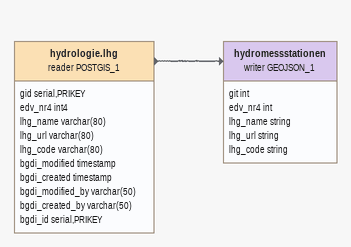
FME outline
hydrologie.lhg (reader POSTGIS_1)
    attributes: gid serial,PRIKEY, edv_nr4 int4, lhg_name varchar(80), lhg_url varchar(80), lhg_code varchar(80), bgdi_modified timestamp, bgdi_created timestamp, bgdi_modified_by varchar(50), bgdi_created_by varchar(50), bgdi_id serial,PRIKEY
    -> hydromessstationen (writer GEOJSON_1)
hydromessstationen (writer GEOJSON_1)
    attributes: git int, edv_nr4 int, lhg_name string, lhg_url string, lhg_code string
